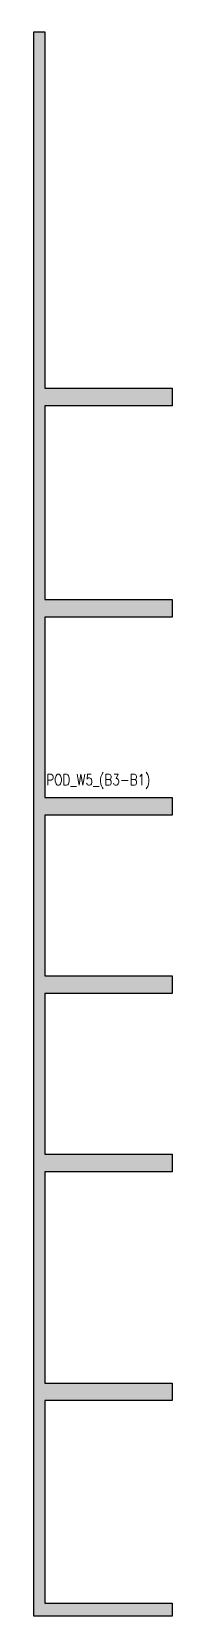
# Model space of a CAD drawing. Header units: millimetres. Extents: x 213850 to 217000, y 28300 to 64300.
import ezdxf

# ---------------------------------------------------------------- set-up
doc = ezdxf.new("R2010")
doc.units = ezdxf.units.MM
doc.header["$MEASUREMENT"] = 0
doc.layers.add('NDC_S_HATCH COLUMN AND WALL', color=251, linetype='Continuous', lineweight=13)
doc.layers.add('NDC_S_WALL', color=6, linetype='Continuous', lineweight=25)
doc.styles.add('NDC_BAR 2', font='romans.shx', dxfattribs={"width": 0.8})

msp = doc.modelspace()

# ---------------------------------------------------------------- hatches: boundary and pattern name
at = {"layer": 'NDC_S_HATCH COLUMN AND WALL'}
h = msp.add_hatch(color=256, dxfattribs=at)
h.dxf.hatch_style = 1
h.paths.add_polyline_path([(214100, 56200), (214100, 64300), (213850, 64300), (213850, 28300), (217000, 28300), (217000, 28600), (214100, 28600), (214100, 33200), (217000, 33200), (217000, 33600), (214100, 33600), (214100, 38400), (217000, 38400), (217000, 38800), (214100, 38800), (214100, 42450), (217000, 42450), (217000, 42850), (214100, 42850), (214100, 46500), (217000, 46500), (217000, 46900), (214100, 46900), (214100, 51000), (217000, 51000), (217000, 51400), (214100, 51400), (214100, 55800), (217000, 55800), (217000, 56200)])

# ---------------------------------------------------------------- linework, layer by layer
at = {"layer": 'NDC_S_WALL'}
msp.add_lwpolyline([(217000, 28300), (213850, 28300), (213850, 64300), (214100, 64300), (214100, 56200), (217000, 56200), (217000, 55800), (214100, 55800), (214100, 51400), (217000, 51400), (217000, 51000), (214100, 51000), (214100, 46900), (217000, 46900), (217000, 46500), (214100, 46500), (214100, 42850), (217000, 42850), (217000, 42450), (214100, 42450), (214100, 38800), (217000, 38800), (217000, 38400), (214100, 38400), (214100, 33600), (217000, 33600), (217000, 33200), (214100, 33200), (214100, 28600), (217000, 28600)], close=True, dxfattribs=at)

# ---------------------------------------------------------------- texts
at = {"layer": 'Defpoints', "style": 'NDC_BAR 2', "width": 0.8}
msp.add_text('POD_W5_(B3-B1)', height=250, dxfattribs=at).set_placement((214136, 47179))

doc.saveas('drawing.dxf')
